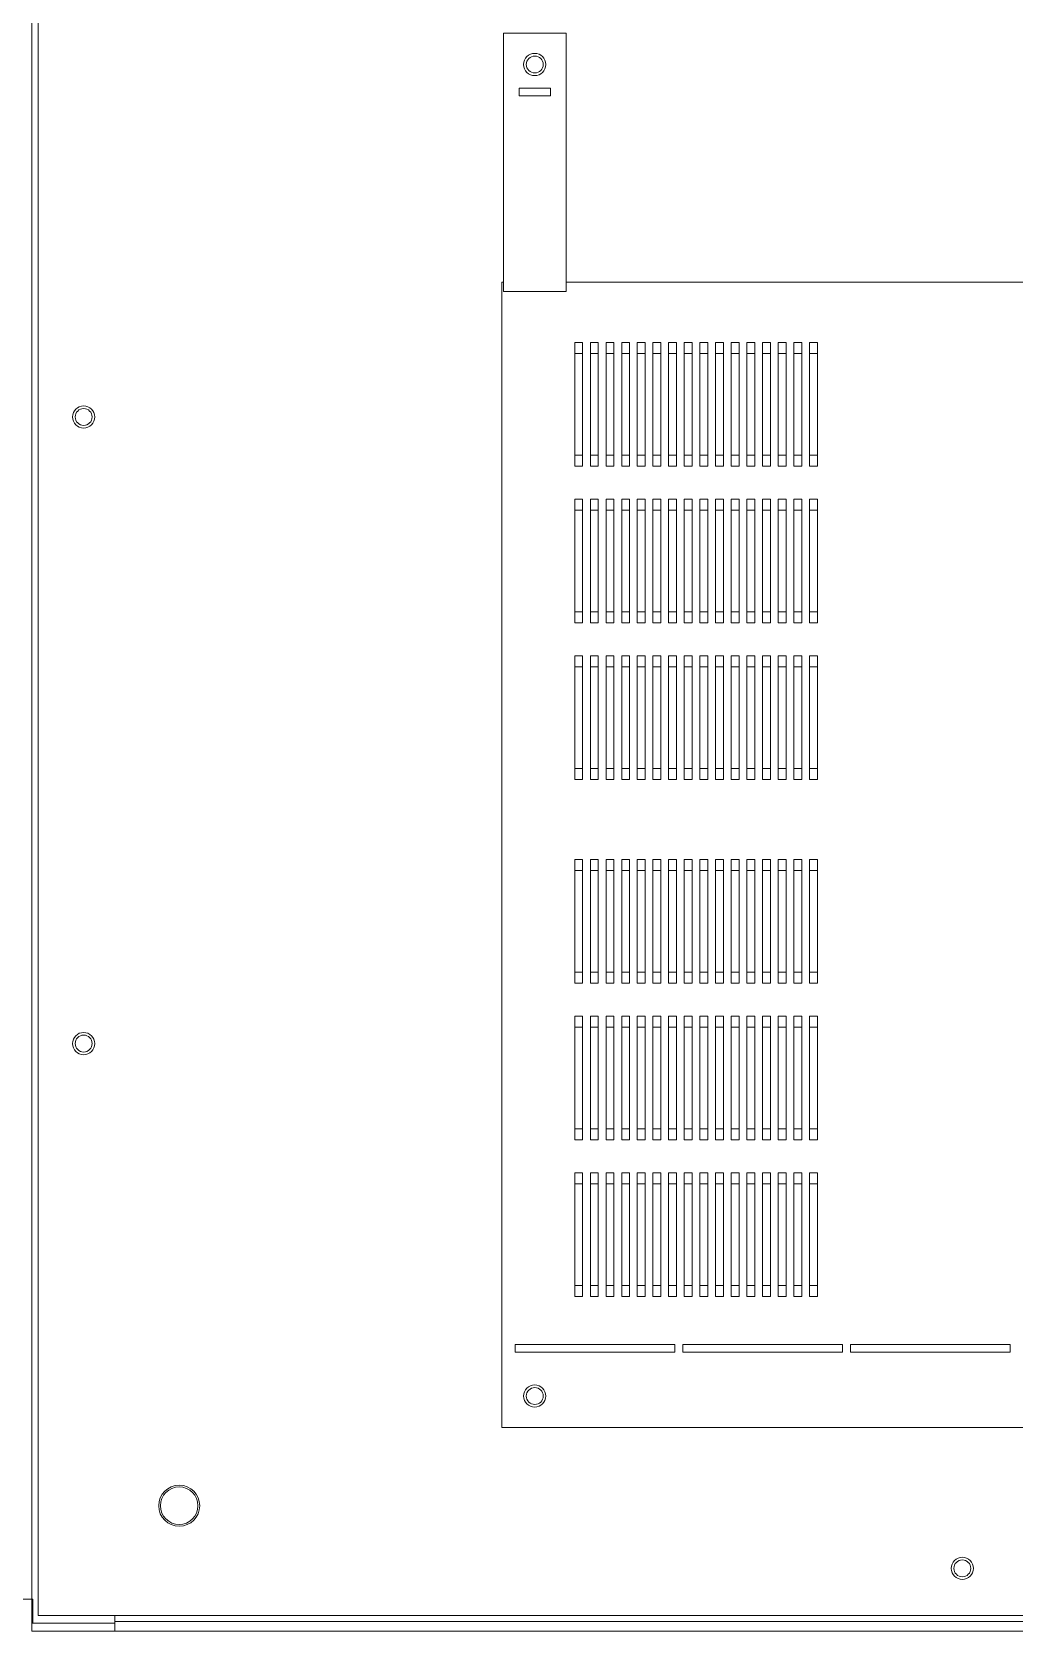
# Model space of a CAD drawing. Extents: x 758840 to 1108724, y -102573 to 143521.
# Drawn here: x 876505 to 876819, y 66433 to 66943 of the extents above; entities that cross this region are included whole.
import ezdxf

# ---------------------------------------------------------------- set-up
doc = ezdxf.new("R2010")
doc.units = 0
doc.header["$LTSCALE"] = 1000
doc.header["$MEASUREMENT"] = 0
doc.layers.add('02电气-设备', color=255, linetype='Continuous')

# ---------------------------------------------------------------- blocks, each defined once
blk = doc.blocks.new('低压总进线柜')
at = {"linetype": 'Continuous', "lineweight": 15}
for p, q in [((0, 10.2), (0, 1199)), ((2, 5), (2, 717.5)), ((150.5, 510), (170.5, 510)), ((150.5, 427.5), (150.5, 510)), ((170.5, 510), (170.5, 427.5)), ((155.5, 490), (155.5, 492.5)), ((155.5, 492.5), (165.5, 492.5)), ((165.5, 490), (155.5, 490)), ((165.5, 492.5), (165.5, 490)), ((150, 430.5), (150.5, 430.5)), ((150, 65), (150, 430.5)), ((170.5, 430.5), (357, 430.5)), ((170.5, 427.5), (150.5, 427.5)), ((173.25, 407.74), (173.25, 411.24)), ((175.75, 411.24), (173.25, 411.24)), ((175.75, 407.74), (175.75, 411.24)), ((178.25, 407.74), (178.25, 411.24)), ((180.75, 411.24), (178.25, 411.24)), ((180.75, 407.74), (180.75, 411.24)), ((183.25, 407.74), (183.25, 411.24)), ((185.75, 411.24), (183.25, 411.24)), ((185.75, 407.74), (185.75, 411.24)), ((188.25, 407.74), (188.25, 411.24)), ((190.75, 411.24), (188.25, 411.24)), ((190.75, 407.74), (190.75, 411.24)), ((193.25, 407.74), (193.25, 411.24)), ((195.75, 411.24), (193.25, 411.24)), ((195.75, 407.74), (195.75, 411.24)), ((198.25, 407.74), (198.25, 411.24)), ((200.75, 411.24), (198.25, 411.24)), ((200.75, 407.74), (200.75, 411.24)), ((203.25, 407.74), (203.25, 411.24)), ((205.75, 411.24), (203.25, 411.24)), ((205.75, 407.74), (205.75, 411.24)), ((208.25, 407.74), (208.25, 411.24)), ((210.75, 411.24), (208.25, 411.24)), ((210.75, 407.74), (210.75, 411.24)), ((213.25, 407.74), (213.25, 411.24)), ((215.75, 411.24), (213.25, 411.24)), ((215.75, 407.74), (215.75, 411.24)), ((218.25, 407.74), (218.25, 411.24)), ((220.75, 411.24), (218.25, 411.24)), ((220.75, 407.74), (220.75, 411.24)), ((223.25, 407.74), (223.25, 411.24)), ((225.75, 411.24), (223.25, 411.24)), ((225.75, 407.74), (225.75, 411.24)), ((228.25, 407.74), (228.25, 411.24)), ((230.75, 411.24), (228.25, 411.24)), ((230.75, 407.74), (230.75, 411.24)), ((233.25, 407.74), (233.25, 411.24)), ((235.75, 411.24), (233.25, 411.24)), ((235.75, 407.74), (235.75, 411.24)), ((238.25, 407.74), (238.25, 411.24)), ((240.75, 411.24), (238.25, 411.24)), ((240.75, 407.74), (240.75, 411.24)), ((243.25, 407.74), (243.25, 411.24)), ((245.75, 411.24), (243.25, 411.24)), ((245.75, 407.74), (245.75, 411.24)), ((248.25, 407.74), (248.25, 411.24)), ((250.75, 411.24), (248.25, 411.24)), ((250.75, 407.74), (250.75, 411.24)), ((175.75, 407.74), (173.25, 407.74)), ((173.25, 375.26), (173.25, 407.74)), ((175.75, 375.26), (175.75, 407.74)), ((180.75, 407.74), (178.25, 407.74)), ((178.25, 375.26), (178.25, 407.74)), ((180.75, 375.26), (180.75, 407.74)), ((185.75, 407.74), (183.25, 407.74)), ((183.25, 375.26), (183.25, 407.74)), ((185.75, 375.26), (185.75, 407.74)), ((190.75, 407.74), (188.25, 407.74)), ((188.25, 375.26), (188.25, 407.74)), ((190.75, 375.26), (190.75, 407.74)), ((195.75, 407.74), (193.25, 407.74)), ((193.25, 375.26), (193.25, 407.74)), ((195.75, 375.26), (195.75, 407.74)), ((200.75, 407.74), (198.25, 407.74)), ((198.25, 375.26), (198.25, 407.74)), ((200.75, 375.26), (200.75, 407.74)), ((205.75, 407.74), (203.25, 407.74)), ((203.25, 375.26), (203.25, 407.74)), ((205.75, 375.26), (205.75, 407.74)), ((210.75, 407.74), (208.25, 407.74)), ((208.25, 375.26), (208.25, 407.74)), ((210.75, 375.26), (210.75, 407.74)), ((215.75, 407.74), (213.25, 407.74)), ((213.25, 375.26), (213.25, 407.74)), ((215.75, 375.26), (215.75, 407.74)), ((220.75, 407.74), (218.25, 407.74)), ((218.25, 375.26), (218.25, 407.74)), ((220.75, 375.26), (220.75, 407.74)), ((225.75, 407.74), (223.25, 407.74)), ((223.25, 375.26), (223.25, 407.74)), ((225.75, 375.26), (225.75, 407.74)), ((230.75, 407.74), (228.25, 407.74)), ((228.25, 375.26), (228.25, 407.74)), ((230.75, 375.26), (230.75, 407.74)), ((235.75, 407.74), (233.25, 407.74)), ((233.25, 375.26), (233.25, 407.74)), ((235.75, 375.26), (235.75, 407.74)), ((240.75, 407.74), (238.25, 407.74)), ((238.25, 375.26), (238.25, 407.74)), ((240.75, 375.26), (240.75, 407.74)), ((245.75, 407.74), (243.25, 407.74)), ((243.25, 375.26), (243.25, 407.74)), ((245.75, 375.26), (245.75, 407.74)), ((250.75, 407.74), (248.25, 407.74)), ((248.25, 375.26), (248.25, 407.74)), ((250.75, 375.26), (250.75, 407.74)), ((175.75, 375.26), (173.25, 375.26)), ((173.25, 371.76), (173.25, 375.26)), ((175.75, 371.76), (175.75, 375.26)), ((180.75, 375.26), (178.25, 375.26)), ((178.25, 371.76), (178.25, 375.26)), ((180.75, 371.76), (180.75, 375.26)), ((185.75, 375.26), (183.25, 375.26)), ((183.25, 371.76), (183.25, 375.26)), ((185.75, 371.76), (185.75, 375.26)), ((190.75, 375.26), (188.25, 375.26)), ((188.25, 371.76), (188.25, 375.26)), ((190.75, 371.76), (190.75, 375.26)), ((195.75, 375.26), (193.25, 375.26)), ((193.25, 371.76), (193.25, 375.26)), ((195.75, 371.76), (195.75, 375.26)), ((200.75, 375.26), (198.25, 375.26)), ((198.25, 371.76), (198.25, 375.26)), ((200.75, 371.76), (200.75, 375.26)), ((205.75, 375.26), (203.25, 375.26)), ((203.25, 371.76), (203.25, 375.26)), ((205.75, 371.76), (205.75, 375.26)), ((210.75, 375.26), (208.25, 375.26)), ((208.25, 371.76), (208.25, 375.26)), ((210.75, 371.76), (210.75, 375.26)), ((215.75, 375.26), (213.25, 375.26)), ((213.25, 371.76), (213.25, 375.26)), ((215.75, 371.76), (215.75, 375.26)), ((220.75, 375.26), (218.25, 375.26)), ((218.25, 371.76), (218.25, 375.26)), ((220.75, 371.76), (220.75, 375.26)), ((225.75, 375.26), (223.25, 375.26)), ((223.25, 371.76), (223.25, 375.26)), ((225.75, 371.76), (225.75, 375.26)), ((230.75, 375.26), (228.25, 375.26)), ((228.25, 371.76), (228.25, 375.26)), ((230.75, 371.76), (230.75, 375.26)), ((235.75, 375.26), (233.25, 375.26)), ((233.25, 371.76), (233.25, 375.26)), ((235.75, 371.76), (235.75, 375.26)), ((240.75, 375.26), (238.25, 375.26)), ((238.25, 371.76), (238.25, 375.26)), ((240.75, 371.76), (240.75, 375.26)), ((245.75, 375.26), (243.25, 375.26)), ((243.25, 371.76), (243.25, 375.26)), ((245.75, 371.76), (245.75, 375.26)), ((250.75, 375.26), (248.25, 375.26)), ((248.25, 371.76), (248.25, 375.26)), ((250.75, 371.76), (250.75, 375.26)), ((173.25, 371.76), (175.75, 371.76)), ((178.25, 371.76), (180.75, 371.76)), ((183.25, 371.76), (185.75, 371.76)), ((188.25, 371.76), (190.75, 371.76)), ((193.25, 371.76), (195.75, 371.76)), ((198.25, 371.76), (200.75, 371.76)), ((203.25, 371.76), (205.75, 371.76)), ((208.25, 371.76), (210.75, 371.76)), ((213.25, 371.76), (215.75, 371.76)), ((218.25, 371.76), (220.75, 371.76)), ((223.25, 371.76), (225.75, 371.76)), ((228.25, 371.76), (230.75, 371.76)), ((233.25, 371.76), (235.75, 371.76)), ((238.25, 371.76), (240.75, 371.76)), ((243.25, 371.76), (245.75, 371.76)), ((248.25, 371.76), (250.75, 371.76)), ((173.25, 357.74), (173.25, 361.24)), ((175.75, 361.24), (173.25, 361.24)), ((175.75, 357.74), (173.25, 357.74)), ((173.25, 325.26), (173.25, 357.74)), ((175.75, 357.74), (175.75, 361.24)), ((175.75, 325.26), (175.75, 357.74)), ((178.25, 357.74), (178.25, 361.24)), ((180.75, 361.24), (178.25, 361.24)), ((180.75, 357.74), (178.25, 357.74)), ((178.25, 325.26), (178.25, 357.74)), ((180.75, 357.74), (180.75, 361.24)), ((180.75, 325.26), (180.75, 357.74)), ((183.25, 357.74), (183.25, 361.24)), ((185.75, 361.24), (183.25, 361.24)), ((185.75, 357.74), (183.25, 357.74)), ((183.25, 325.26), (183.25, 357.74)), ((185.75, 357.74), (185.75, 361.24)), ((185.75, 325.26), (185.75, 357.74)), ((188.25, 357.74), (188.25, 361.24)), ((190.75, 361.24), (188.25, 361.24)), ((190.75, 357.74), (188.25, 357.74)), ((188.25, 325.26), (188.25, 357.74)), ((190.75, 357.74), (190.75, 361.24)), ((190.75, 325.26), (190.75, 357.74)), ((193.25, 357.74), (193.25, 361.24)), ((195.75, 361.24), (193.25, 361.24)), ((195.75, 357.74), (193.25, 357.74)), ((193.25, 325.26), (193.25, 357.74)), ((195.75, 357.74), (195.75, 361.24)), ((195.75, 325.26), (195.75, 357.74)), ((198.25, 357.74), (198.25, 361.24)), ((200.75, 361.24), (198.25, 361.24)), ((200.75, 357.74), (198.25, 357.74)), ((198.25, 325.26), (198.25, 357.74)), ((200.75, 357.74), (200.75, 361.24)), ((200.75, 325.26), (200.75, 357.74)), ((203.25, 357.74), (203.25, 361.24)), ((205.75, 361.24), (203.25, 361.24)), ((205.75, 357.74), (203.25, 357.74)), ((203.25, 325.26), (203.25, 357.74)), ((205.75, 357.74), (205.75, 361.24)), ((205.75, 325.26), (205.75, 357.74)), ((208.25, 357.74), (208.25, 361.24)), ((210.75, 361.24), (208.25, 361.24)), ((210.75, 357.74), (208.25, 357.74)), ((208.25, 325.26), (208.25, 357.74)), ((210.75, 357.74), (210.75, 361.24)), ((210.75, 325.26), (210.75, 357.74)), ((213.25, 357.74), (213.25, 361.24)), ((215.75, 361.24), (213.25, 361.24)), ((215.75, 357.74), (213.25, 357.74)), ((213.25, 325.26), (213.25, 357.74)), ((215.75, 357.74), (215.75, 361.24)), ((215.75, 325.26), (215.75, 357.74)), ((218.25, 357.74), (218.25, 361.24)), ((220.75, 361.24), (218.25, 361.24)), ((220.75, 357.74), (218.25, 357.74)), ((218.25, 325.26), (218.25, 357.74)), ((220.75, 357.74), (220.75, 361.24)), ((220.75, 325.26), (220.75, 357.74)), ((223.25, 357.74), (223.25, 361.24)), ((225.75, 361.24), (223.25, 361.24)), ((225.75, 357.74), (223.25, 357.74)), ((223.25, 325.26), (223.25, 357.74)), ((225.75, 357.74), (225.75, 361.24)), ((225.75, 325.26), (225.75, 357.74)), ((228.25, 357.74), (228.25, 361.24)), ((230.75, 361.24), (228.25, 361.24)), ((230.75, 357.74), (228.25, 357.74)), ((228.25, 325.26), (228.25, 357.74)), ((230.75, 357.74), (230.75, 361.24)), ((230.75, 325.26), (230.75, 357.74)), ((233.25, 357.74), (233.25, 361.24)), ((235.75, 361.24), (233.25, 361.24)), ((235.75, 357.74), (233.25, 357.74)), ((233.25, 325.26), (233.25, 357.74)), ((235.75, 357.74), (235.75, 361.24)), ((235.75, 325.26), (235.75, 357.74)), ((238.25, 357.74), (238.25, 361.24)), ((240.75, 361.24), (238.25, 361.24)), ((240.75, 357.74), (238.25, 357.74)), ((238.25, 325.26), (238.25, 357.74)), ((240.75, 357.74), (240.75, 361.24)), ((240.75, 325.26), (240.75, 357.74)), ((243.25, 357.74), (243.25, 361.24)), ((245.75, 361.24), (243.25, 361.24)), ((245.75, 357.74), (243.25, 357.74)), ((243.25, 325.26), (243.25, 357.74)), ((245.75, 357.74), (245.75, 361.24)), ((245.75, 325.26), (245.75, 357.74)), ((248.25, 357.74), (248.25, 361.24)), ((250.75, 361.24), (248.25, 361.24)), ((250.75, 357.74), (248.25, 357.74)), ((248.25, 325.26), (248.25, 357.74)), ((250.75, 357.74), (250.75, 361.24)), ((250.75, 325.26), (250.75, 357.74)), ((175.75, 325.26), (173.25, 325.26)), ((173.25, 321.76), (173.25, 325.26)), ((173.25, 321.76), (175.75, 321.76)), ((175.75, 321.76), (175.75, 325.26)), ((180.75, 325.26), (178.25, 325.26)), ((178.25, 321.76), (178.25, 325.26)), ((178.25, 321.76), (180.75, 321.76)), ((180.75, 321.76), (180.75, 325.26)), ((185.75, 325.26), (183.25, 325.26)), ((183.25, 321.76), (183.25, 325.26)), ((183.25, 321.76), (185.75, 321.76)), ((185.75, 321.76), (185.75, 325.26)), ((190.75, 325.26), (188.25, 325.26)), ((188.25, 321.76), (188.25, 325.26)), ((188.25, 321.76), (190.75, 321.76)), ((190.75, 321.76), (190.75, 325.26)), ((195.75, 325.26), (193.25, 325.26)), ((193.25, 321.76), (193.25, 325.26)), ((193.25, 321.76), (195.75, 321.76)), ((195.75, 321.76), (195.75, 325.26)), ((200.75, 325.26), (198.25, 325.26)), ((198.25, 321.76), (198.25, 325.26)), ((198.25, 321.76), (200.75, 321.76)), ((200.75, 321.76), (200.75, 325.26)), ((205.75, 325.26), (203.25, 325.26)), ((203.25, 321.76), (203.25, 325.26)), ((203.25, 321.76), (205.75, 321.76)), ((205.75, 321.76), (205.75, 325.26)), ((210.75, 325.26), (208.25, 325.26)), ((208.25, 321.76), (208.25, 325.26)), ((208.25, 321.76), (210.75, 321.76)), ((210.75, 321.76), (210.75, 325.26)), ((215.75, 325.26), (213.25, 325.26)), ((213.25, 321.76), (213.25, 325.26)), ((213.25, 321.76), (215.75, 321.76)), ((215.75, 321.76), (215.75, 325.26)), ((220.75, 325.26), (218.25, 325.26)), ((218.25, 321.76), (218.25, 325.26)), ((218.25, 321.76), (220.75, 321.76)), ((220.75, 321.76), (220.75, 325.26)), ((225.75, 325.26), (223.25, 325.26)), ((223.25, 321.76), (223.25, 325.26)), ((223.25, 321.76), (225.75, 321.76)), ((225.75, 321.76), (225.75, 325.26)), ((230.75, 325.26), (228.25, 325.26)), ((228.25, 321.76), (228.25, 325.26)), ((228.25, 321.76), (230.75, 321.76)), ((230.75, 321.76), (230.75, 325.26)), ((235.75, 325.26), (233.25, 325.26)), ((233.25, 321.76), (233.25, 325.26)), ((233.25, 321.76), (235.75, 321.76)), ((235.75, 321.76), (235.75, 325.26)), ((240.75, 325.26), (238.25, 325.26)), ((238.25, 321.76), (238.25, 325.26)), ((238.25, 321.76), (240.75, 321.76)), ((240.75, 321.76), (240.75, 325.26)), ((245.75, 325.26), (243.25, 325.26)), ((243.25, 321.76), (243.25, 325.26)), ((243.25, 321.76), (245.75, 321.76)), ((245.75, 321.76), (245.75, 325.26)), ((250.75, 325.26), (248.25, 325.26)), ((248.25, 321.76), (248.25, 325.26)), ((248.25, 321.76), (250.75, 321.76)), ((250.75, 321.76), (250.75, 325.26)), ((173.25, 307.74), (173.25, 311.24)), ((175.75, 311.24), (173.25, 311.24)), ((175.75, 307.74), (173.25, 307.74)), ((173.25, 275.26), (173.25, 307.74)), ((175.75, 307.74), (175.75, 311.24)), ((175.75, 275.26), (175.75, 307.74)), ((178.25, 307.74), (178.25, 311.24)), ((180.75, 311.24), (178.25, 311.24)), ((180.75, 307.74), (178.25, 307.74)), ((178.25, 275.26), (178.25, 307.74)), ((180.75, 307.74), (180.75, 311.24)), ((180.75, 275.26), (180.75, 307.74)), ((183.25, 307.74), (183.25, 311.24)), ((185.75, 311.24), (183.25, 311.24)), ((185.75, 307.74), (183.25, 307.74)), ((183.25, 275.26), (183.25, 307.74)), ((185.75, 307.74), (185.75, 311.24)), ((185.75, 275.26), (185.75, 307.74)), ((188.25, 307.74), (188.25, 311.24)), ((190.75, 311.24), (188.25, 311.24)), ((190.75, 307.74), (188.25, 307.74)), ((188.25, 275.26), (188.25, 307.74)), ((190.75, 307.74), (190.75, 311.24)), ((190.75, 275.26), (190.75, 307.74)), ((193.25, 307.74), (193.25, 311.24)), ((195.75, 311.24), (193.25, 311.24)), ((195.75, 307.74), (193.25, 307.74)), ((193.25, 275.26), (193.25, 307.74)), ((195.75, 307.74), (195.75, 311.24)), ((195.75, 275.26), (195.75, 307.74)), ((198.25, 307.74), (198.25, 311.24)), ((200.75, 311.24), (198.25, 311.24)), ((200.75, 307.74), (198.25, 307.74)), ((198.25, 275.26), (198.25, 307.74)), ((200.75, 307.74), (200.75, 311.24)), ((200.75, 275.26), (200.75, 307.74)), ((203.25, 307.74), (203.25, 311.24)), ((205.75, 311.24), (203.25, 311.24)), ((205.75, 307.74), (203.25, 307.74)), ((203.25, 275.26), (203.25, 307.74)), ((205.75, 307.74), (205.75, 311.24)), ((205.75, 275.26), (205.75, 307.74)), ((208.25, 307.74), (208.25, 311.24)), ((210.75, 311.24), (208.25, 311.24)), ((210.75, 307.74), (208.25, 307.74)), ((208.25, 275.26), (208.25, 307.74)), ((210.75, 307.74), (210.75, 311.24)), ((210.75, 275.26), (210.75, 307.74)), ((213.25, 307.74), (213.25, 311.24)), ((215.75, 311.24), (213.25, 311.24)), ((215.75, 307.74), (213.25, 307.74)), ((213.25, 275.26), (213.25, 307.74)), ((215.75, 307.74), (215.75, 311.24)), ((215.75, 275.26), (215.75, 307.74)), ((218.25, 307.74), (218.25, 311.24)), ((220.75, 311.24), (218.25, 311.24)), ((220.75, 307.74), (218.25, 307.74)), ((218.25, 275.26), (218.25, 307.74)), ((220.75, 307.74), (220.75, 311.24)), ((220.75, 275.26), (220.75, 307.74)), ((223.25, 307.74), (223.25, 311.24)), ((225.75, 311.24), (223.25, 311.24)), ((225.75, 307.74), (223.25, 307.74)), ((223.25, 275.26), (223.25, 307.74)), ((225.75, 307.74), (225.75, 311.24)), ((225.75, 275.26), (225.75, 307.74)), ((228.25, 307.74), (228.25, 311.24)), ((230.75, 311.24), (228.25, 311.24)), ((230.75, 307.74), (228.25, 307.74)), ((228.25, 275.26), (228.25, 307.74)), ((230.75, 307.74), (230.75, 311.24)), ((230.75, 275.26), (230.75, 307.74)), ((233.25, 307.74), (233.25, 311.24)), ((235.75, 311.24), (233.25, 311.24)), ((235.75, 307.74), (233.25, 307.74)), ((233.25, 275.26), (233.25, 307.74)), ((235.75, 307.74), (235.75, 311.24)), ((235.75, 275.26), (235.75, 307.74)), ((238.25, 307.74), (238.25, 311.24)), ((240.75, 311.24), (238.25, 311.24)), ((240.75, 307.74), (238.25, 307.74)), ((238.25, 275.26), (238.25, 307.74)), ((240.75, 307.74), (240.75, 311.24)), ((240.75, 275.26), (240.75, 307.74)), ((243.25, 307.74), (243.25, 311.24)), ((245.75, 311.24), (243.25, 311.24)), ((245.75, 307.74), (243.25, 307.74)), ((243.25, 275.26), (243.25, 307.74)), ((245.75, 307.74), (245.75, 311.24)), ((245.75, 275.26), (245.75, 307.74)), ((248.25, 307.74), (248.25, 311.24)), ((250.75, 311.24), (248.25, 311.24)), ((250.75, 307.74), (248.25, 307.74)), ((248.25, 275.26), (248.25, 307.74)), ((250.75, 307.74), (250.75, 311.24)), ((250.75, 275.26), (250.75, 307.74)), ((175.75, 275.26), (173.25, 275.26)), ((173.25, 271.76), (173.25, 275.26)), ((173.25, 271.76), (175.75, 271.76)), ((175.75, 271.76), (175.75, 275.26)), ((180.75, 275.26), (178.25, 275.26)), ((178.25, 271.76), (178.25, 275.26)), ((178.25, 271.76), (180.75, 271.76)), ((180.75, 271.76), (180.75, 275.26)), ((185.75, 275.26), (183.25, 275.26)), ((183.25, 271.76), (183.25, 275.26)), ((183.25, 271.76), (185.75, 271.76)), ((185.75, 271.76), (185.75, 275.26)), ((190.75, 275.26), (188.25, 275.26)), ((188.25, 271.76), (188.25, 275.26)), ((188.25, 271.76), (190.75, 271.76)), ((190.75, 271.76), (190.75, 275.26)), ((195.75, 275.26), (193.25, 275.26)), ((193.25, 271.76), (193.25, 275.26)), ((193.25, 271.76), (195.75, 271.76)), ((195.75, 271.76), (195.75, 275.26)), ((200.75, 275.26), (198.25, 275.26)), ((198.25, 271.76), (198.25, 275.26)), ((198.25, 271.76), (200.75, 271.76)), ((200.75, 271.76), (200.75, 275.26)), ((205.75, 275.26), (203.25, 275.26)), ((203.25, 271.76), (203.25, 275.26)), ((203.25, 271.76), (205.75, 271.76)), ((205.75, 271.76), (205.75, 275.26)), ((210.75, 275.26), (208.25, 275.26)), ((208.25, 271.76), (208.25, 275.26)), ((208.25, 271.76), (210.75, 271.76)), ((210.75, 271.76), (210.75, 275.26)), ((215.75, 275.26), (213.25, 275.26)), ((213.25, 271.76), (213.25, 275.26)), ((213.25, 271.76), (215.75, 271.76)), ((215.75, 271.76), (215.75, 275.26)), ((220.75, 275.26), (218.25, 275.26)), ((218.25, 271.76), (218.25, 275.26)), ((218.25, 271.76), (220.75, 271.76)), ((220.75, 271.76), (220.75, 275.26)), ((225.75, 275.26), (223.25, 275.26)), ((223.25, 271.76), (223.25, 275.26)), ((223.25, 271.76), (225.75, 271.76)), ((225.75, 271.76), (225.75, 275.26)), ((230.75, 275.26), (228.25, 275.26)), ((228.25, 271.76), (228.25, 275.26)), ((228.25, 271.76), (230.75, 271.76)), ((230.75, 271.76), (230.75, 275.26)), ((235.75, 275.26), (233.25, 275.26)), ((233.25, 271.76), (233.25, 275.26)), ((233.25, 271.76), (235.75, 271.76)), ((235.75, 271.76), (235.75, 275.26)), ((240.75, 275.26), (238.25, 275.26)), ((238.25, 271.76), (238.25, 275.26)), ((238.25, 271.76), (240.75, 271.76)), ((240.75, 271.76), (240.75, 275.26)), ((245.75, 275.26), (243.25, 275.26)), ((243.25, 271.76), (243.25, 275.26)), ((243.25, 271.76), (245.75, 271.76)), ((245.75, 271.76), (245.75, 275.26)), ((250.75, 275.26), (248.25, 275.26)), ((248.25, 271.76), (248.25, 275.26)), ((248.25, 271.76), (250.75, 271.76)), ((250.75, 271.76), (250.75, 275.26)), ((175.75, 246.24), (173.25, 246.24)), ((173.25, 242.74), (173.25, 246.24)), ((175.75, 242.74), (175.75, 246.24)), ((180.75, 246.24), (178.25, 246.24)), ((178.25, 242.74), (178.25, 246.24)), ((180.75, 242.74), (180.75, 246.24)), ((185.75, 246.24), (183.25, 246.24)), ((183.25, 242.74), (183.25, 246.24)), ((185.75, 242.74), (185.75, 246.24)), ((190.75, 246.24), (188.25, 246.24)), ((188.25, 242.74), (188.25, 246.24)), ((190.75, 242.74), (190.75, 246.24)), ((195.75, 246.24), (193.25, 246.24)), ((193.25, 242.74), (193.25, 246.24)), ((195.75, 242.74), (195.75, 246.24)), ((200.75, 246.24), (198.25, 246.24)), ((198.25, 242.74), (198.25, 246.24)), ((200.75, 242.74), (200.75, 246.24)), ((205.75, 246.24), (203.25, 246.24)), ((203.25, 242.74), (203.25, 246.24)), ((205.75, 242.74), (205.75, 246.24)), ((210.75, 246.24), (208.25, 246.24)), ((208.25, 242.74), (208.25, 246.24)), ((210.75, 242.74), (210.75, 246.24)), ((215.75, 246.24), (213.25, 246.24)), ((213.25, 242.74), (213.25, 246.24)), ((215.75, 242.74), (215.75, 246.24)), ((220.75, 246.24), (218.25, 246.24)), ((218.25, 242.74), (218.25, 246.24)), ((220.75, 242.74), (220.75, 246.24)), ((225.75, 246.24), (223.25, 246.24)), ((223.25, 242.74), (223.25, 246.24)), ((225.75, 242.74), (225.75, 246.24)), ((230.75, 246.24), (228.25, 246.24)), ((228.25, 242.74), (228.25, 246.24)), ((230.75, 242.74), (230.75, 246.24)), ((235.75, 246.24), (233.25, 246.24)), ((233.25, 242.74), (233.25, 246.24)), ((235.75, 242.74), (235.75, 246.24)), ((240.75, 246.24), (238.25, 246.24)), ((238.25, 242.74), (238.25, 246.24)), ((240.75, 242.74), (240.75, 246.24)), ((245.75, 246.24), (243.25, 246.24)), ((243.25, 242.74), (243.25, 246.24)), ((245.75, 242.74), (245.75, 246.24)), ((250.75, 246.24), (248.25, 246.24)), ((248.25, 242.74), (248.25, 246.24)), ((250.75, 242.74), (250.75, 246.24)), ((175.75, 242.74), (173.25, 242.74)), ((173.25, 210.26), (173.25, 242.74)), ((175.75, 210.26), (175.75, 242.74)), ((180.75, 242.74), (178.25, 242.74)), ((178.25, 210.26), (178.25, 242.74)), ((180.75, 210.26), (180.75, 242.74)), ((185.75, 242.74), (183.25, 242.74)), ((183.25, 210.26), (183.25, 242.74)), ((185.75, 210.26), (185.75, 242.74)), ((190.75, 242.74), (188.25, 242.74)), ((188.25, 210.26), (188.25, 242.74)), ((190.75, 210.26), (190.75, 242.74)), ((195.75, 242.74), (193.25, 242.74)), ((193.25, 210.26), (193.25, 242.74)), ((195.75, 210.26), (195.75, 242.74)), ((200.75, 242.74), (198.25, 242.74)), ((198.25, 210.26), (198.25, 242.74)), ((200.75, 210.26), (200.75, 242.74)), ((205.75, 242.74), (203.25, 242.74)), ((203.25, 210.26), (203.25, 242.74)), ((205.75, 210.26), (205.75, 242.74)), ((210.75, 242.74), (208.25, 242.74)), ((208.25, 210.26), (208.25, 242.74)), ((210.75, 210.26), (210.75, 242.74)), ((215.75, 242.74), (213.25, 242.74)), ((213.25, 210.26), (213.25, 242.74)), ((215.75, 210.26), (215.75, 242.74)), ((220.75, 242.74), (218.25, 242.74)), ((218.25, 210.26), (218.25, 242.74)), ((220.75, 210.26), (220.75, 242.74)), ((225.75, 242.74), (223.25, 242.74)), ((223.25, 210.26), (223.25, 242.74)), ((225.75, 210.26), (225.75, 242.74)), ((230.75, 242.74), (228.25, 242.74)), ((228.25, 210.26), (228.25, 242.74)), ((230.75, 210.26), (230.75, 242.74)), ((235.75, 242.74), (233.25, 242.74)), ((233.25, 210.26), (233.25, 242.74)), ((235.75, 210.26), (235.75, 242.74)), ((240.75, 242.74), (238.25, 242.74)), ((238.25, 210.26), (238.25, 242.74)), ((240.75, 210.26), (240.75, 242.74)), ((245.75, 242.74), (243.25, 242.74)), ((243.25, 210.26), (243.25, 242.74)), ((245.75, 210.26), (245.75, 242.74)), ((250.75, 242.74), (248.25, 242.74)), ((248.25, 210.26), (248.25, 242.74)), ((250.75, 210.26), (250.75, 242.74)), ((175.75, 210.26), (173.25, 210.26)), ((173.25, 206.76), (173.25, 210.26)), ((175.75, 206.76), (175.75, 210.26)), ((180.75, 210.26), (178.25, 210.26)), ((178.25, 206.76), (178.25, 210.26)), ((180.75, 206.76), (180.75, 210.26)), ((185.75, 210.26), (183.25, 210.26)), ((183.25, 206.76), (183.25, 210.26)), ((185.75, 206.76), (185.75, 210.26)), ((190.75, 210.26), (188.25, 210.26)), ((188.25, 206.76), (188.25, 210.26)), ((190.75, 206.76), (190.75, 210.26)), ((195.75, 210.26), (193.25, 210.26)), ((193.25, 206.76), (193.25, 210.26)), ((195.75, 206.76), (195.75, 210.26)), ((200.75, 210.26), (198.25, 210.26)), ((198.25, 206.76), (198.25, 210.26)), ((200.75, 206.76), (200.75, 210.26)), ((205.75, 210.26), (203.25, 210.26)), ((203.25, 206.76), (203.25, 210.26)), ((205.75, 206.76), (205.75, 210.26)), ((210.75, 210.26), (208.25, 210.26)), ((208.25, 206.76), (208.25, 210.26)), ((210.75, 206.76), (210.75, 210.26)), ((215.75, 210.26), (213.25, 210.26)), ((213.25, 206.76), (213.25, 210.26)), ((215.75, 206.76), (215.75, 210.26)), ((220.75, 210.26), (218.25, 210.26)), ((218.25, 206.76), (218.25, 210.26)), ((220.75, 206.76), (220.75, 210.26)), ((225.75, 210.26), (223.25, 210.26)), ((223.25, 206.76), (223.25, 210.26)), ((225.75, 206.76), (225.75, 210.26)), ((230.75, 210.26), (228.25, 210.26)), ((228.25, 206.76), (228.25, 210.26)), ((230.75, 206.76), (230.75, 210.26)), ((235.75, 210.26), (233.25, 210.26)), ((233.25, 206.76), (233.25, 210.26)), ((235.75, 206.76), (235.75, 210.26)), ((240.75, 210.26), (238.25, 210.26)), ((238.25, 206.76), (238.25, 210.26)), ((240.75, 206.76), (240.75, 210.26)), ((245.75, 210.26), (243.25, 210.26)), ((243.25, 206.76), (243.25, 210.26)), ((245.75, 206.76), (245.75, 210.26)), ((250.75, 210.26), (248.25, 210.26)), ((248.25, 206.76), (248.25, 210.26)), ((250.75, 206.76), (250.75, 210.26)), ((173.25, 206.76), (175.75, 206.76)), ((178.25, 206.76), (180.75, 206.76)), ((183.25, 206.76), (185.75, 206.76)), ((188.25, 206.76), (190.75, 206.76)), ((193.25, 206.76), (195.75, 206.76)), ((198.25, 206.76), (200.75, 206.76)), ((203.25, 206.76), (205.75, 206.76)), ((208.25, 206.76), (210.75, 206.76)), ((213.25, 206.76), (215.75, 206.76)), ((218.25, 206.76), (220.75, 206.76)), ((223.25, 206.76), (225.75, 206.76)), ((228.25, 206.76), (230.75, 206.76)), ((233.25, 206.76), (235.75, 206.76)), ((238.25, 206.76), (240.75, 206.76)), ((243.25, 206.76), (245.75, 206.76)), ((248.25, 206.76), (250.75, 206.76)), ((175.75, 196.24), (173.25, 196.24)), ((173.25, 192.74), (173.25, 196.24)), ((175.75, 192.74), (175.75, 196.24)), ((180.75, 196.24), (178.25, 196.24)), ((178.25, 192.74), (178.25, 196.24)), ((180.75, 192.74), (180.75, 196.24)), ((185.75, 196.24), (183.25, 196.24)), ((183.25, 192.74), (183.25, 196.24)), ((185.75, 192.74), (185.75, 196.24)), ((190.75, 196.24), (188.25, 196.24)), ((188.25, 192.74), (188.25, 196.24)), ((190.75, 192.74), (190.75, 196.24)), ((195.75, 196.24), (193.25, 196.24)), ((193.25, 192.74), (193.25, 196.24)), ((195.75, 192.74), (195.75, 196.24)), ((200.75, 196.24), (198.25, 196.24)), ((198.25, 192.74), (198.25, 196.24)), ((200.75, 192.74), (200.75, 196.24)), ((205.75, 196.24), (203.25, 196.24)), ((203.25, 192.74), (203.25, 196.24)), ((205.75, 192.74), (205.75, 196.24)), ((210.75, 196.24), (208.25, 196.24)), ((208.25, 192.74), (208.25, 196.24)), ((210.75, 192.74), (210.75, 196.24)), ((215.75, 196.24), (213.25, 196.24)), ((213.25, 192.74), (213.25, 196.24)), ((215.75, 192.74), (215.75, 196.24)), ((220.75, 196.24), (218.25, 196.24)), ((218.25, 192.74), (218.25, 196.24)), ((220.75, 192.74), (220.75, 196.24)), ((225.75, 196.24), (223.25, 196.24)), ((223.25, 192.74), (223.25, 196.24)), ((225.75, 192.74), (225.75, 196.24)), ((230.75, 196.24), (228.25, 196.24)), ((228.25, 192.74), (228.25, 196.24)), ((230.75, 192.74), (230.75, 196.24)), ((235.75, 196.24), (233.25, 196.24)), ((233.25, 192.74), (233.25, 196.24)), ((235.75, 192.74), (235.75, 196.24)), ((240.75, 196.24), (238.25, 196.24)), ((238.25, 192.74), (238.25, 196.24)), ((240.75, 192.74), (240.75, 196.24)), ((245.75, 196.24), (243.25, 196.24)), ((243.25, 192.74), (243.25, 196.24)), ((245.75, 192.74), (245.75, 196.24)), ((250.75, 196.24), (248.25, 196.24)), ((248.25, 192.74), (248.25, 196.24)), ((250.75, 192.74), (250.75, 196.24)), ((175.75, 192.74), (173.25, 192.74)), ((173.25, 160.26), (173.25, 192.74)), ((175.75, 160.26), (175.75, 192.74)), ((180.75, 192.74), (178.25, 192.74)), ((178.25, 160.26), (178.25, 192.74)), ((180.75, 160.26), (180.75, 192.74)), ((185.75, 192.74), (183.25, 192.74)), ((183.25, 160.26), (183.25, 192.74)), ((185.75, 160.26), (185.75, 192.74)), ((190.75, 192.74), (188.25, 192.74)), ((188.25, 160.26), (188.25, 192.74)), ((190.75, 160.26), (190.75, 192.74)), ((195.75, 192.74), (193.25, 192.74)), ((193.25, 160.26), (193.25, 192.74)), ((195.75, 160.26), (195.75, 192.74)), ((200.75, 192.74), (198.25, 192.74)), ((198.25, 160.26), (198.25, 192.74)), ((200.75, 160.26), (200.75, 192.74)), ((205.75, 192.74), (203.25, 192.74)), ((203.25, 160.26), (203.25, 192.74)), ((205.75, 160.26), (205.75, 192.74)), ((210.75, 192.74), (208.25, 192.74)), ((208.25, 160.26), (208.25, 192.74)), ((210.75, 160.26), (210.75, 192.74)), ((215.75, 192.74), (213.25, 192.74)), ((213.25, 160.26), (213.25, 192.74)), ((215.75, 160.26), (215.75, 192.74)), ((220.75, 192.74), (218.25, 192.74)), ((218.25, 160.26), (218.25, 192.74)), ((220.75, 160.26), (220.75, 192.74)), ((225.75, 192.74), (223.25, 192.74)), ((223.25, 160.26), (223.25, 192.74)), ((225.75, 160.26), (225.75, 192.74)), ((230.75, 192.74), (228.25, 192.74)), ((228.25, 160.26), (228.25, 192.74)), ((230.75, 160.26), (230.75, 192.74)), ((235.75, 192.74), (233.25, 192.74)), ((233.25, 160.26), (233.25, 192.74)), ((235.75, 160.26), (235.75, 192.74)), ((240.75, 192.74), (238.25, 192.74)), ((238.25, 160.26), (238.25, 192.74)), ((240.75, 160.26), (240.75, 192.74)), ((245.75, 192.74), (243.25, 192.74)), ((243.25, 160.26), (243.25, 192.74)), ((245.75, 160.26), (245.75, 192.74)), ((250.75, 192.74), (248.25, 192.74)), ((248.25, 160.26), (248.25, 192.74)), ((250.75, 160.26), (250.75, 192.74)), ((175.75, 160.26), (173.25, 160.26)), ((173.25, 156.76), (173.25, 160.26)), ((175.75, 156.76), (175.75, 160.26)), ((180.75, 160.26), (178.25, 160.26)), ((178.25, 156.76), (178.25, 160.26)), ((180.75, 156.76), (180.75, 160.26)), ((185.75, 160.26), (183.25, 160.26)), ((183.25, 156.76), (183.25, 160.26)), ((185.75, 156.76), (185.75, 160.26)), ((190.75, 160.26), (188.25, 160.26)), ((188.25, 156.76), (188.25, 160.26)), ((190.75, 156.76), (190.75, 160.26)), ((195.75, 160.26), (193.25, 160.26)), ((193.25, 156.76), (193.25, 160.26)), ((195.75, 156.76), (195.75, 160.26)), ((200.75, 160.26), (198.25, 160.26)), ((198.25, 156.76), (198.25, 160.26)), ((200.75, 156.76), (200.75, 160.26)), ((205.75, 160.26), (203.25, 160.26)), ((203.25, 156.76), (203.25, 160.26)), ((205.75, 156.76), (205.75, 160.26)), ((210.75, 160.26), (208.25, 160.26)), ((208.25, 156.76), (208.25, 160.26)), ((210.75, 156.76), (210.75, 160.26)), ((215.75, 160.26), (213.25, 160.26)), ((213.25, 156.76), (213.25, 160.26)), ((215.75, 156.76), (215.75, 160.26)), ((220.75, 160.26), (218.25, 160.26)), ((218.25, 156.76), (218.25, 160.26)), ((220.75, 156.76), (220.75, 160.26)), ((225.75, 160.26), (223.25, 160.26)), ((223.25, 156.76), (223.25, 160.26)), ((225.75, 156.76), (225.75, 160.26)), ((230.75, 160.26), (228.25, 160.26)), ((228.25, 156.76), (228.25, 160.26)), ((230.75, 156.76), (230.75, 160.26)), ((235.75, 160.26), (233.25, 160.26)), ((233.25, 156.76), (233.25, 160.26)), ((235.75, 156.76), (235.75, 160.26)), ((240.75, 160.26), (238.25, 160.26)), ((238.25, 156.76), (238.25, 160.26)), ((240.75, 156.76), (240.75, 160.26)), ((245.75, 160.26), (243.25, 160.26)), ((243.25, 156.76), (243.25, 160.26)), ((245.75, 156.76), (245.75, 160.26)), ((250.75, 160.26), (248.25, 160.26)), ((248.25, 156.76), (248.25, 160.26)), ((250.75, 156.76), (250.75, 160.26)), ((173.25, 156.76), (175.75, 156.76)), ((178.25, 156.76), (180.75, 156.76)), ((183.25, 156.76), (185.75, 156.76)), ((188.25, 156.76), (190.75, 156.76)), ((193.25, 156.76), (195.75, 156.76)), ((198.25, 156.76), (200.75, 156.76)), ((203.25, 156.76), (205.75, 156.76)), ((208.25, 156.76), (210.75, 156.76)), ((213.25, 156.76), (215.75, 156.76)), ((218.25, 156.76), (220.75, 156.76)), ((223.25, 156.76), (225.75, 156.76)), ((228.25, 156.76), (230.75, 156.76)), ((233.25, 156.76), (235.75, 156.76)), ((238.25, 156.76), (240.75, 156.76)), ((243.25, 156.76), (245.75, 156.76)), ((248.25, 156.76), (250.75, 156.76)), ((175.75, 146.24), (173.25, 146.24)), ((173.25, 142.74), (173.25, 146.24)), ((175.75, 142.74), (175.75, 146.24)), ((180.75, 146.24), (178.25, 146.24)), ((178.25, 142.74), (178.25, 146.24)), ((180.75, 142.74), (180.75, 146.24)), ((185.75, 146.24), (183.25, 146.24)), ((183.25, 142.74), (183.25, 146.24)), ((185.75, 142.74), (185.75, 146.24)), ((190.75, 146.24), (188.25, 146.24)), ((188.25, 142.74), (188.25, 146.24)), ((190.75, 142.74), (190.75, 146.24)), ((195.75, 146.24), (193.25, 146.24)), ((193.25, 142.74), (193.25, 146.24)), ((195.75, 142.74), (195.75, 146.24)), ((200.75, 146.24), (198.25, 146.24)), ((198.25, 142.74), (198.25, 146.24)), ((200.75, 142.74), (200.75, 146.24)), ((205.75, 146.24), (203.25, 146.24)), ((203.25, 142.74), (203.25, 146.24)), ((205.75, 142.74), (205.75, 146.24)), ((210.75, 146.24), (208.25, 146.24)), ((208.25, 142.74), (208.25, 146.24)), ((210.75, 142.74), (210.75, 146.24)), ((215.75, 146.24), (213.25, 146.24)), ((213.25, 142.74), (213.25, 146.24)), ((215.75, 142.74), (215.75, 146.24)), ((220.75, 146.24), (218.25, 146.24)), ((218.25, 142.74), (218.25, 146.24)), ((220.75, 142.74), (220.75, 146.24)), ((225.75, 146.24), (223.25, 146.24)), ((223.25, 142.74), (223.25, 146.24)), ((225.75, 142.74), (225.75, 146.24)), ((230.75, 146.24), (228.25, 146.24)), ((228.25, 142.74), (228.25, 146.24)), ((230.75, 142.74), (230.75, 146.24)), ((235.75, 146.24), (233.25, 146.24)), ((233.25, 142.74), (233.25, 146.24)), ((235.75, 142.74), (235.75, 146.24)), ((240.75, 146.24), (238.25, 146.24)), ((238.25, 142.74), (238.25, 146.24)), ((240.75, 142.74), (240.75, 146.24)), ((245.75, 146.24), (243.25, 146.24)), ((243.25, 142.74), (243.25, 146.24)), ((245.75, 142.74), (245.75, 146.24)), ((250.75, 146.24), (248.25, 146.24)), ((248.25, 142.74), (248.25, 146.24)), ((250.75, 142.74), (250.75, 146.24)), ((175.75, 142.74), (173.25, 142.74)), ((173.25, 110.26), (173.25, 142.74)), ((175.75, 110.26), (175.75, 142.74)), ((180.75, 142.74), (178.25, 142.74)), ((178.25, 110.26), (178.25, 142.74)), ((180.75, 110.26), (180.75, 142.74)), ((185.75, 142.74), (183.25, 142.74)), ((183.25, 110.26), (183.25, 142.74)), ((185.75, 110.26), (185.75, 142.74)), ((190.75, 142.74), (188.25, 142.74)), ((188.25, 110.26), (188.25, 142.74)), ((190.75, 110.26), (190.75, 142.74)), ((195.75, 142.74), (193.25, 142.74)), ((193.25, 110.26), (193.25, 142.74)), ((195.75, 110.26), (195.75, 142.74)), ((200.75, 142.74), (198.25, 142.74)), ((198.25, 110.26), (198.25, 142.74)), ((200.75, 110.26), (200.75, 142.74)), ((205.75, 142.74), (203.25, 142.74)), ((203.25, 110.26), (203.25, 142.74)), ((205.75, 110.26), (205.75, 142.74)), ((210.75, 142.74), (208.25, 142.74)), ((208.25, 110.26), (208.25, 142.74)), ((210.75, 110.26), (210.75, 142.74)), ((215.75, 142.74), (213.25, 142.74)), ((213.25, 110.26), (213.25, 142.74)), ((215.75, 110.26), (215.75, 142.74)), ((220.75, 142.74), (218.25, 142.74)), ((218.25, 110.26), (218.25, 142.74)), ((220.75, 110.26), (220.75, 142.74)), ((225.75, 142.74), (223.25, 142.74)), ((223.25, 110.26), (223.25, 142.74)), ((225.75, 110.26), (225.75, 142.74)), ((230.75, 142.74), (228.25, 142.74)), ((228.25, 110.26), (228.25, 142.74)), ((230.75, 110.26), (230.75, 142.74)), ((235.75, 142.74), (233.25, 142.74)), ((233.25, 110.26), (233.25, 142.74)), ((235.75, 110.26), (235.75, 142.74)), ((240.75, 142.74), (238.25, 142.74)), ((238.25, 110.26), (238.25, 142.74)), ((240.75, 110.26), (240.75, 142.74)), ((245.75, 142.74), (243.25, 142.74)), ((243.25, 110.26), (243.25, 142.74)), ((245.75, 110.26), (245.75, 142.74)), ((250.75, 142.74), (248.25, 142.74)), ((248.25, 110.26), (248.25, 142.74)), ((250.75, 110.26), (250.75, 142.74)), ((175.75, 110.26), (173.25, 110.26)), ((173.25, 106.76), (173.25, 110.26)), ((175.75, 106.76), (175.75, 110.26)), ((180.75, 110.26), (178.25, 110.26)), ((178.25, 106.76), (178.25, 110.26)), ((180.75, 106.76), (180.75, 110.26)), ((185.75, 110.26), (183.25, 110.26)), ((183.25, 106.76), (183.25, 110.26)), ((185.75, 106.76), (185.75, 110.26)), ((190.75, 110.26), (188.25, 110.26)), ((188.25, 106.76), (188.25, 110.26)), ((190.75, 106.76), (190.75, 110.26)), ((195.75, 110.26), (193.25, 110.26)), ((193.25, 106.76), (193.25, 110.26)), ((195.75, 106.76), (195.75, 110.26)), ((200.75, 110.26), (198.25, 110.26)), ((198.25, 106.76), (198.25, 110.26)), ((200.75, 106.76), (200.75, 110.26)), ((205.75, 110.26), (203.25, 110.26)), ((203.25, 106.76), (203.25, 110.26)), ((205.75, 106.76), (205.75, 110.26)), ((210.75, 110.26), (208.25, 110.26)), ((208.25, 106.76), (208.25, 110.26)), ((210.75, 106.76), (210.75, 110.26)), ((215.75, 110.26), (213.25, 110.26)), ((213.25, 106.76), (213.25, 110.26)), ((215.75, 106.76), (215.75, 110.26)), ((220.75, 110.26), (218.25, 110.26)), ((218.25, 106.76), (218.25, 110.26)), ((220.75, 106.76), (220.75, 110.26)), ((225.75, 110.26), (223.25, 110.26)), ((223.25, 106.76), (223.25, 110.26)), ((225.75, 106.76), (225.75, 110.26)), ((230.75, 110.26), (228.25, 110.26)), ((228.25, 106.76), (228.25, 110.26)), ((230.75, 106.76), (230.75, 110.26)), ((235.75, 110.26), (233.25, 110.26)), ((233.25, 106.76), (233.25, 110.26)), ((235.75, 106.76), (235.75, 110.26)), ((240.75, 110.26), (238.25, 110.26)), ((238.25, 106.76), (238.25, 110.26)), ((240.75, 106.76), (240.75, 110.26)), ((245.75, 110.26), (243.25, 110.26)), ((243.25, 106.76), (243.25, 110.26)), ((245.75, 106.76), (245.75, 110.26)), ((250.75, 110.26), (248.25, 110.26)), ((248.25, 106.76), (248.25, 110.26)), ((250.75, 106.76), (250.75, 110.26)), ((173.25, 106.76), (175.75, 106.76)), ((178.25, 106.76), (180.75, 106.76)), ((183.25, 106.76), (185.75, 106.76)), ((188.25, 106.76), (190.75, 106.76)), ((193.25, 106.76), (195.75, 106.76)), ((198.25, 106.76), (200.75, 106.76)), ((203.25, 106.76), (205.75, 106.76)), ((208.25, 106.76), (210.75, 106.76)), ((213.25, 106.76), (215.75, 106.76)), ((218.25, 106.76), (220.75, 106.76)), ((223.25, 106.76), (225.75, 106.76)), ((228.25, 106.76), (230.75, 106.76)), ((233.25, 106.76), (235.75, 106.76)), ((238.25, 106.76), (240.75, 106.76)), ((243.25, 106.76), (245.75, 106.76)), ((248.25, 106.76), (250.75, 106.76)), ((154.25, 89), (154.25, 91.5)), ((154.25, 91.5), (205.25, 91.5)), ((205.25, 89), (154.25, 89)), ((205.25, 91.5), (205.25, 89)), ((207.75, 89), (207.75, 91.5)), ((207.75, 91.5), (258.75, 91.5)), ((258.75, 89), (207.75, 89)), ((258.75, 91.5), (258.75, 89)), ((261.25, 91.5), (312.25, 91.5)), ((261.25, 89), (261.25, 91.5)), ((312.25, 89), (261.25, 89)), ((312.25, 91.5), (312.25, 89)), ((584, 65), (150, 65)), ((-3, 10.2), (0, 10.2)), ((0, 10.2), (0.3, 10.2)), ((0, 10.2), (0, 2.5)), ((0.3, 10.2), (0.3, 2.5)), ((0.3, 2.5), (0, 2.5)), ((0, 2.5), (0, 0)), ((26.5, 0), (0, 0)), ((0.3, 2.5), (26.5, 2.5)), ((1192, 5), (2, 5)), ((26.5, 2.5), (26.5, 5)), ((26.5, 5), (26.5, 3)), ((1167.5, 3), (26.5, 3)), ((26.5, 2.5), (26.5, 0.76)), ((26.5, 0), (26.5, 0.76)), ((26.5, 0), (1167.5, 0))]:
    blk.add_line(p, q, dxfattribs=at)
for centre, radius in [((160.5, 500), 3.55), ((160.5, 500), 2.7), ((16.5, 387.5), 3.55), ((16.5, 387.5), 2.7), ((16.5, 187.5), 3.55), ((16.5, 187.5), 2.7), ((160.5, 75), 3.55), ((160.5, 75), 2.7), ((47, 40), 6.55), ((47, 40), 6), ((297, 20), 3.55), ((297, 20), 2.7)]:
    blk.add_circle(centre, radius, dxfattribs=at)
blk = doc.blocks.new('BD4-PAL0101-LVPM-07')
at = {"layer": '02电气-设备', "color": 5, "ltscale": 5}
blk.add_blockref('低压总进线柜', (1923530.05, 708973.19), dxfattribs=at)

msp = doc.modelspace()

# ---------------------------------------------------------------- block references
at = {"layer": '02电气-设备'}
msp.add_blockref('BD4-PAL0101-LVPM-07', (-1047025.03, -642540.59), dxfattribs=at)

doc.saveas('drawing.dxf')
